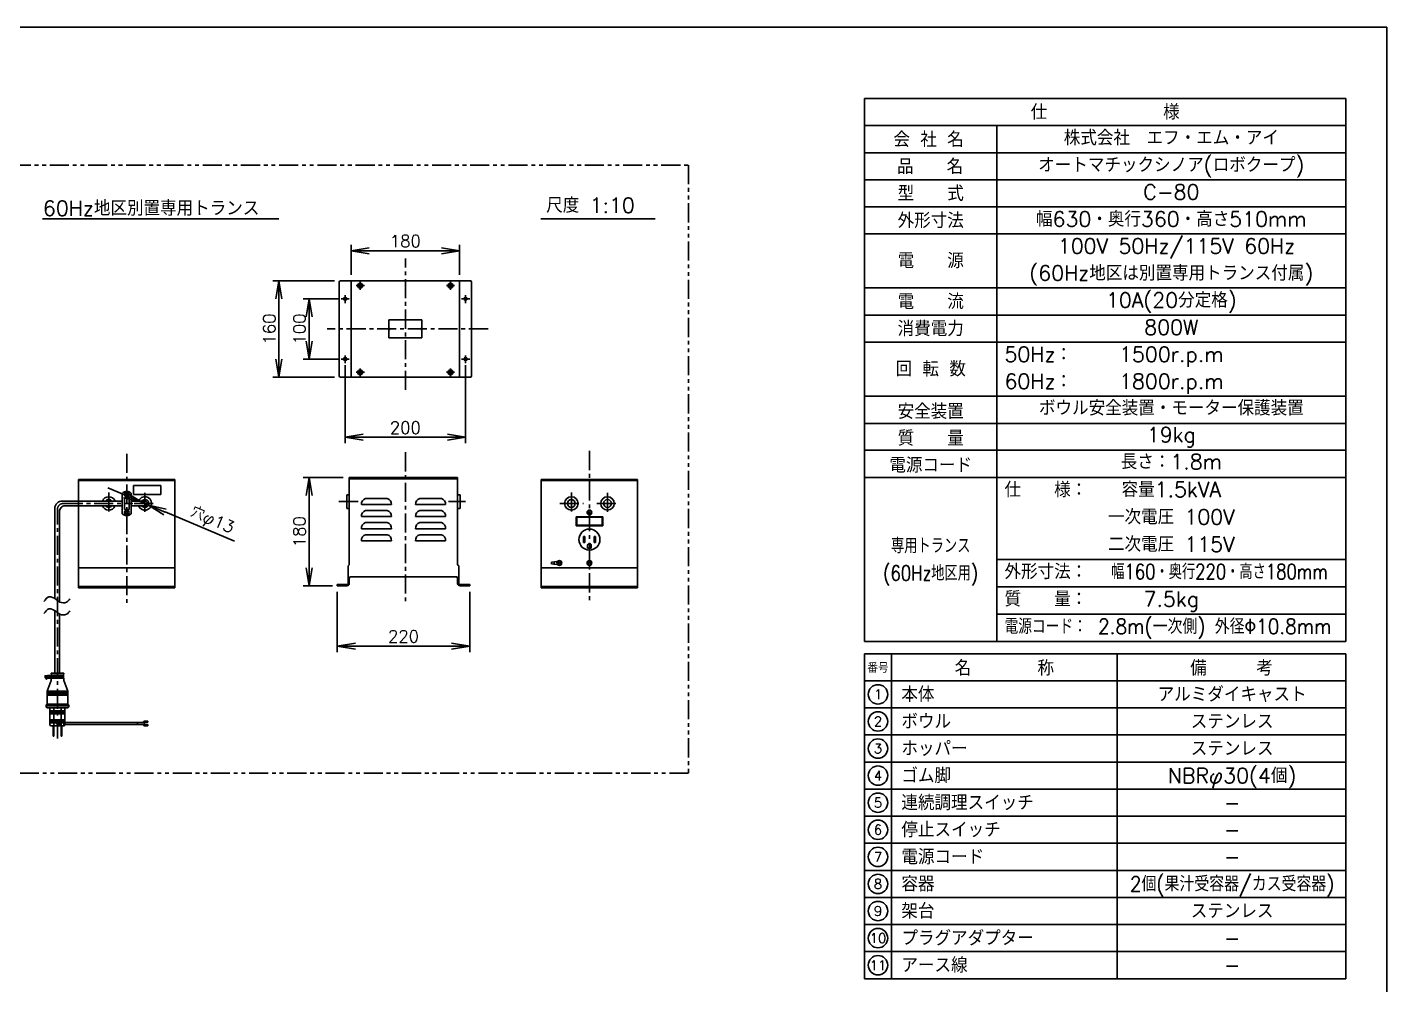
# Model space of a CAD drawing. Extents: x 230 to 4050, y 0 to 2754.
# Drawn here: x 1791 to 4050, y 1162 to 2754 of the extents above; entities that cross this region are included whole.
import ezdxf
from ezdxf.enums import TextEntityAlignment as Align

# ---------------------------------------------------------------- set-up
doc = ezdxf.new("R2010")
doc.units = 0
doc.header["$PDMODE"] = 3
for name, pattern in [('CENTER', [50.8, 31.75, -6.35, 6.35, -6.35]), ('HIDDEN', [9.525, 6.35, -3.175]), ('PHANTOM', [63.5, 31.75, -6.35, 6.35, -6.35, 6.35, -6.35])]:
    doc.linetypes.add(name, pattern=pattern)
doc.layers.get('0').update_dxf_attribs({"linetype": 'CONTINUOUS'})
doc.layers.get('DEFPOINTS').update_dxf_attribs({"linetype": 'CONTINUOUS'})
for name, color, linetype in [('DANMEN', 7, 'CONTINUOUS'), ('SIYOU', 7, 'CONTINUOUS'), ('SUNPOU', 7, 'CONTINUOUS'), ('WAKU', 7, 'CONTINUOUS')]:
    doc.layers.add(name, color=color, linetype=linetype)
doc.styles.get("Standard").update_dxf_attribs({"font": 'ROMANS', "bigfont": 'EXTFONT.shx'})
doc.dimstyles.get("Standard").update_dxf_attribs({"dimscale": 10, "dimtxt": 2, "dimasz": 3, "dimexe": 1, "dimexo": 1, "dimgap": 0.6, "dimtad": 3, "dimdec": 0, "dimzin": 0, "dimdsep": 46, "dimtxsty": 'STANDARD', "dimblk1": 'OPEN', "dimblk2": 'OPEN', "dimsah": 1, "dimcen": 1.5, "dimadec": 0, "dimazin": 0, "dimtfac": 1, "dimtdec": 0, "dimtmove": 0, "dimatfit": 0, "dimldrblk": 'DOTSMALL', "dimfxl": 1, "dimtvp": 1, "dimtolj": 1, "dimtzin": 0, "dimarcsym": 0})

# ---------------------------------------------------------------- blocks, each defined once
blk = doc.blocks.new('_OPEN')
at = {"color": 0, "linetype": 'ByBlock'}
for p, q in [((-1, 0.167), (0, 0)), ((0, 0), (-1, -0.167)), ((0, 0), (-1, 0))]:
    blk.add_line(p, q, dxfattribs=at)
blk = doc.blocks.new('*D8')
at = {"layer": 'DEFPOINTS', "color": 0}
for p in [(2306, 1825.3), (2526, 1825.3), (2526, 1725.3)]:
    blk.add_point(p, dxfattribs=at)
at = {"layer": 'SUNPOU', "color": 0, "lineweight": -2}
for p, q in [((2306, 1815.3), (2306, 1715.3)), ((2526, 1815.3), (2526, 1715.3)), ((2336, 1725.3), (2496, 1725.3))]:
    blk.add_line(p, q, dxfattribs=at)
at = {"layer": 'SUNPOU', "color": 0, "lineweight": -2, "xscale": 30, "yscale": 30, "zscale": 30, "rotation": 180}
blk.add_blockref('_OPEN', (2306, 1725.3), dxfattribs=at)
at = {"layer": 'SUNPOU', "color": 0, "lineweight": -2, "xscale": 30, "yscale": 30, "zscale": 30}
blk.add_blockref('_OPEN', (2526, 1725.3), dxfattribs=at)
at = {"layer": 'SUNPOU', "color": 0, "insert": (2416, 1741.3), "char_height": 20, "attachment_point": 5}
blk.add_mtext('\\A1;220', dxfattribs=at)
blk = doc.blocks.new('_DotSmall')
at = {"color": 0, "linetype": 'ByBlock', "const_width": 0.5}
blk.add_lwpolyline([(-0.0625, 0, 1), (0.0625, 0, 1)], format="xyb", close=True, dxfattribs=at)
blk = doc.blocks.new('*D2')
at = {"layer": 'DEFPOINTS', "color": 0}
for p in [(2509.1, 2382.1), (2329.1, 2332.1), (2509.1, 2332.1)]:
    blk.add_point(p, dxfattribs=at)
at = {"layer": 'SUNPOU', "color": 0, "lineweight": -2}
for p, q in [((2329.1, 2342.1), (2329.1, 2392.1)), ((2359.1, 2382.1), (2479.1, 2382.1)), ((2509.1, 2342.1), (2509.1, 2392.1))]:
    blk.add_line(p, q, dxfattribs=at)
at = {"layer": 'SUNPOU', "color": 0, "lineweight": -2, "xscale": 30, "yscale": 30, "zscale": 30, "rotation": 180}
blk.add_blockref('_OPEN', (2329.1, 2382.1), dxfattribs=at)
at = {"layer": 'SUNPOU', "color": 0, "lineweight": -2, "xscale": 30, "yscale": 30, "zscale": 30}
blk.add_blockref('_OPEN', (2509.1, 2382.1), dxfattribs=at)
at = {"layer": 'SUNPOU', "color": 0, "insert": (2419.1, 2398.1), "char_height": 20, "attachment_point": 5}
blk.add_mtext('\\A1;180', dxfattribs=at)
blk = doc.blocks.new('*D3')
at = {"layer": 'DEFPOINTS', "color": 0}
for p in [(2319.1, 2202.1), (2519.1, 2202.1), (2519.1, 2072.1)]:
    blk.add_point(p, dxfattribs=at)
at = {"layer": 'SUNPOU', "color": 0, "lineweight": -2}
for p, q in [((2319.1, 2192.1), (2319.1, 2062.1)), ((2519.1, 2192.1), (2519.1, 2062.1)), ((2349.1, 2072.1), (2489.1, 2072.1))]:
    blk.add_line(p, q, dxfattribs=at)
at = {"layer": 'SUNPOU', "color": 0, "lineweight": -2, "xscale": 30, "yscale": 30, "zscale": 30, "rotation": 180}
blk.add_blockref('_OPEN', (2319.1, 2072.1), dxfattribs=at)
at = {"layer": 'SUNPOU', "color": 0, "lineweight": -2, "xscale": 30, "yscale": 30, "zscale": 30}
blk.add_blockref('_OPEN', (2519.1, 2072.1), dxfattribs=at)
at = {"layer": 'SUNPOU', "color": 0, "insert": (2419.1, 2088.1), "char_height": 20, "attachment_point": 5}
blk.add_mtext('\\A1;200', dxfattribs=at)
blk = doc.blocks.new('*D4')
at = {"layer": 'DEFPOINTS', "color": 0}
for p in [(2319.1, 2302.1), (2259.1, 2202.1), (2319.1, 2202.1)]:
    blk.add_point(p, dxfattribs=at)
at = {"layer": 'SUNPOU', "color": 0, "lineweight": -2}
for p, q in [((2309.1, 2302.1), (2249.1, 2302.1)), ((2259.1, 2272.1), (2259.1, 2232.1)), ((2309.1, 2202.1), (2249.1, 2202.1))]:
    blk.add_line(p, q, dxfattribs=at)
at = {"layer": 'SUNPOU', "color": 0, "lineweight": -2, "xscale": 30, "yscale": 30, "zscale": 30}
for p, rotation in [((2259.1, 2302.1), 90), ((2259.1, 2202.1), 270)]:
    blk.add_blockref('_OPEN', p, dxfattribs=dict(at, rotation=rotation))
at = {"layer": 'SUNPOU', "color": 0, "insert": (2243.1, 2252.1), "char_height": 20, "attachment_point": 5, "rotation": 90}
blk.add_mtext('\\A1;100', dxfattribs=at)
blk = doc.blocks.new('*D5')
at = {"layer": 'DEFPOINTS', "color": 0}
for p in [(2311.1, 2332.1), (2209.1, 2172.1), (2311.1, 2172.1)]:
    blk.add_point(p, dxfattribs=at)
at = {"layer": 'SUNPOU', "color": 0, "lineweight": -2}
for p, q in [((2301.1, 2332.1), (2199.1, 2332.1)), ((2209.1, 2302.1), (2209.1, 2202.1)), ((2301.1, 2172.1), (2199.1, 2172.1))]:
    blk.add_line(p, q, dxfattribs=at)
at = {"layer": 'SUNPOU', "color": 0, "lineweight": -2, "xscale": 30, "yscale": 30, "zscale": 30}
for p, rotation in [((2209.1, 2332.1), 90), ((2209.1, 2172.1), 270)]:
    blk.add_blockref('_OPEN', p, dxfattribs=dict(at, rotation=rotation))
at = {"layer": 'SUNPOU', "color": 0, "insert": (2193.1, 2252.1), "char_height": 20, "attachment_point": 5, "rotation": 90}
blk.add_mtext('\\A1;160', dxfattribs=at)
blk = doc.blocks.new('*D6')
at = {"layer": 'DEFPOINTS', "color": 0}
for p in [(2326, 2005.3), (2259.1, 1825.3), (2308, 1825.3)]:
    blk.add_point(p, dxfattribs=at)
at = {"layer": 'SUNPOU', "color": 0, "lineweight": -2}
for p, q in [((2316, 2005.3), (2249.1, 2005.3)), ((2259.1, 1975.3), (2259.1, 1855.3)), ((2298, 1825.3), (2249.1, 1825.3))]:
    blk.add_line(p, q, dxfattribs=at)
at = {"layer": 'SUNPOU', "color": 0, "lineweight": -2, "xscale": 30, "yscale": 30, "zscale": 30}
for p, rotation in [((2259.1, 2005.3), 90), ((2259.1, 1825.3), 270)]:
    blk.add_blockref('_OPEN', p, dxfattribs=dict(at, rotation=rotation))
at = {"layer": 'SUNPOU', "color": 0, "insert": (2243.1, 1915.3), "char_height": 20, "attachment_point": 5, "rotation": 90}
blk.add_mtext('\\A1;180', dxfattribs=at)
blk = doc.blocks.new('*D9')
at = {"layer": 'DEFPOINTS', "color": 0}
for p in [(1980.2, 1964.7), (1992.2, 1959.6), (1992.2, 1959.6)]:
    blk.add_point(p, dxfattribs=at)
at = {"layer": 'SUNPOU', "color": 0, "lineweight": -2}
for p, q in [((1952.6, 1976.3), (1924.9, 1987.9)), ((1980.2, 1964.7), (1992.2, 1959.6)), ((2019.9, 1948), (2135.3, 1899.5))]:
    blk.add_line(p, q, dxfattribs=at)
at = {"layer": 'SUNPOU', "color": 0, "lineweight": -2, "xscale": 30, "yscale": 30, "zscale": 30}
for p, rotation in [((1980.2, 1964.7), 337.2183974964843), ((1992.2, 1959.6), 157.2183974964843)]:
    blk.add_blockref('_OPEN', p, dxfattribs=dict(at, rotation=rotation))
at = {"layer": 'SUNPOU', "color": 0, "insert": (2097.6, 1932.7), "char_height": 20, "attachment_point": 5, "rotation": 337.2184}
blk.add_mtext('\\A1;穴φ13', dxfattribs=at)

msp = doc.modelspace()

# ---------------------------------------------------------------- linework, layer by layer
at = {"layer": 'DANMEN', "color": 2, "linetype": 'CENTER'}
for p, q in [((2419.1, 2150.9), (2419.1, 2369.3)), ((2344.1, 2317.2), (2344.1, 2330.2)), ((2494.1, 2317.2), (2494.1, 2330.2)), ((2319.1, 2295.2), (2319.1, 2308.2)), ((2351, 2324.1), (2337.4, 2324.1)), ((2501, 2324.1), (2487.4, 2324.1)), ((2519.1, 2295.2), (2519.1, 2308.2)), ((2326, 2302.1), (2312.4, 2302.1)), ((2526, 2302.1), (2512.4, 2302.1)), ((2556.5, 2252.1), (2289.3, 2252.1)), ((2326, 2202.1), (2312.4, 2202.1)), ((2319.1, 2195.2), (2319.1, 2208.2)), ((2526, 2202.1), (2512.4, 2202.1)), ((2519.1, 2195.2), (2519.1, 2208.2)), ((2351, 2180.1), (2337.4, 2180.1)), ((2344.1, 2173.2), (2344.1, 2186.2)), ((2501, 2180.1), (2487.4, 2180.1)), ((2494.1, 2173.2), (2494.1, 2186.2)), ((1956.2, 2044.7), (1956.2, 1796.8)), ((2419.1, 2047.3), (2419.1, 1800)), ((2725, 2049.4), (2725, 1798.7)), ((1926.2, 1980.5), (1926.2, 1944.5)), ((1986.2, 1980.1), (1986.2, 1944.9)), ((1986.2, 1980.1), (1986.2, 1945.3)), ((2695, 1980.5), (2695, 1944.5)), ((2755, 1980.1), (2755, 1944.9)), ((1841, 1571.9), (1841, 1951.8)), ((1851.2, 1962.2), (1966.5, 1962.2)), ((1968.3, 1962.2), (2003.5, 1962.2)), ((2308.7, 1965.3), (2340.8, 1965.3)), ((2490.7, 1965.3), (2519.3, 1965.3)), ((2675.9, 1962.2), (2715.1, 1962.2)), ((2737.2, 1962.2), (2772.3, 1962.2)), ((1841, 1620.7), (1841, 1631.1))]:
    msp.add_line(p, q, dxfattribs=at)
at = {"layer": 'DANMEN', "color": 2}
for p, q in [((2309.1, 2174.1), (2309.1, 2330.1)), ((2329.1, 2332.1), (2311.1, 2332.1)), ((2509.1, 2332.1), (2527.1, 2332.1)), ((2529.1, 2174.1), (2529.1, 2330.1)), ((2446.6, 2267.1), (2391.6, 2267.1)), ((2391.6, 2237.1), (2391.6, 2267.1)), ((2446.6, 2237.1), (2446.6, 2267.1)), ((2446.6, 2237.1), (2391.6, 2237.1)), ((2329.1, 2172.1), (2311.1, 2172.1)), ((2509.1, 2172.1), (2527.1, 2172.1)), ((1876.2, 2002.2), (1876.2, 1822.2)), ((1876.2, 2002.2), (2036.2, 2002.2)), ((1876.2, 2000.2), (2036.2, 2000.2)), ((1967.6, 1992.2), (2012.6, 1992.2)), ((1967.6, 1992.2), (1967.6, 1977.2)), ((2012.6, 1992.2), (2012.6, 1977.2)), ((2036.2, 2002.2), (2036.2, 1822.2)), ((2506, 2005.3), (2326, 2005.3)), ((2326, 1860.3), (2326, 2005.3)), ((2506, 2003.3), (2326, 2003.3)), ((2506, 1860.3), (2506, 2005.3)), ((2645, 2002.2), (2805, 2002.2)), ((2645, 2002.2), (2645, 1822.2)), ((2645, 2000.2), (2805, 2000.2)), ((2805, 2002.2), (2805, 1822.2)), ((1849.1, 1966.1), (1948.7, 1966.1)), ((1963.7, 1966.2), (1975.7, 1966.2)), ((1967.6, 1977.2), (2012.6, 1977.2)), ((1975.7, 1966.2), (1986.2, 1966.2)), ((2322, 1976.5), (2322, 1954)), ((2322, 1976.5), (2326, 1976.5)), ((2353, 1970.3), (2371, 1970.3)), ((2371, 1970.3), (2389, 1970.3)), ((2443, 1970.3), (2461, 1970.3)), ((2461, 1970.3), (2479, 1970.3)), ((2510, 1976.5), (2506, 1976.5)), ((2510, 1976.5), (2510, 1954)), ((1836.5, 1954.3), (1836.5, 1804.4)), ((1844.5, 1948.7), (1844.5, 1798.7)), ((1948.7, 1958.2), (1853.7, 1958.2)), ((1975.7, 1958.2), (1963.7, 1958.2)), ((1986.2, 1958.2), (1975.7, 1958.2)), ((2322, 1954), (2326, 1954)), ((2353, 1950.3), (2371, 1950.3)), ((2371, 1950.3), (2389, 1950.3)), ((2443, 1950.3), (2461, 1950.3)), ((2461, 1950.3), (2479, 1950.3)), ((2510, 1954), (2506, 1954)), ((2353, 1930.3), (2371, 1930.3)), ((2371, 1930.3), (2389, 1930.3)), ((2443, 1930.3), (2461, 1930.3)), ((2461, 1930.3), (2479, 1930.3)), ((2353, 1910.3), (2389, 1910.3)), ((2353, 1910.3), (2371, 1910.3)), ((2354.1, 1910.3), (2371, 1910.3)), ((2371, 1910.3), (2387.9, 1910.3)), ((2436, 1900.3), (2486, 1900.3)), ((2443, 1910.3), (2461, 1910.3)), ((2461, 1910.3), (2479, 1910.3)), ((1876.2, 1855.2), (2036.2, 1855.2)), ((2326, 1860.3), (2324, 1858.3)), ((2324, 1858.3), (2324, 1829.3)), ((2506, 1860.3), (2508, 1858.3)), ((2508, 1858.3), (2508, 1829.3)), ((2645, 1855.2), (2805, 1855.2)), ((2326, 1829.3), (2326, 1838.3)), ((2328, 1840.3), (2331, 1840.3)), ((2331, 1840.3), (2502, 1840.3)), ((2502, 1840.3), (2504, 1840.3)), ((2506, 1838.3), (2506, 1829.3)), ((1876.2, 1824.2), (2036.2, 1824.2)), ((1876.2, 1822.2), (2036.2, 1822.2)), ((2322, 1827.3), (2306, 1827.3)), ((2306, 1827.3), (2306, 1825.3)), ((2322, 1825.3), (2306, 1825.3)), ((2510, 1827.3), (2526, 1827.3)), ((2510, 1825.3), (2524, 1825.3)), ((2524, 1825.3), (2526, 1825.3)), ((2526, 1827.3), (2526, 1825.3)), ((2645, 1824.2), (2805, 1824.2)), ((2645, 1822.2), (2805, 1822.2)), ((1836.5, 1680.2), (1836.5, 1784.3)), ((1844.5, 1778.7), (1844.5, 1680.2)), ((1853.5, 1598.2), (1983.3, 1598.2)), ((1853.5, 1595.2), (1983.3, 1595.2)), ((1974, 1598.2), (1974, 1595.2)), ((1987, 1600.7), (1991, 1600.7)), ((1987, 1598.7), (1991, 1598.7)), ((1987, 1594.7), (1991, 1594.7)), ((1987, 1592.7), (1991, 1592.7)), ((1991, 1600.7), (1991, 1598.7)), ((1991, 1594.7), (1991, 1592.7))]:
    msp.add_line(p, q, dxfattribs=at)
at = {"layer": 'DANMEN', "color": 4}
for p, q in [((2342.2, 2325.3), (2342.9, 2326)), ((2342.2, 2325.3), (2343.4, 2324.1)), ((2343.4, 2324.1), (2342.2, 2322.9)), ((2342.2, 2322.9), (2342.9, 2322.2)), ((2342.9, 2326), (2344.1, 2324.8)), ((2344.1, 2323.4), (2342.9, 2322.2)), ((2345.4, 2326), (2344.1, 2324.8)), ((2344.1, 2323.4), (2345.4, 2322.2)), ((2346.1, 2325.3), (2344.9, 2324.1)), ((2344.9, 2324.1), (2346.1, 2322.9)), ((2345.4, 2326), (2346.1, 2325.3)), ((2345.4, 2322.2), (2346.1, 2322.9)), ((2492.2, 2325.3), (2492.9, 2326)), ((2492.2, 2325.3), (2493.4, 2324.1)), ((2493.4, 2324.1), (2492.2, 2322.9)), ((2492.2, 2322.9), (2492.9, 2322.2)), ((2492.9, 2326), (2494.1, 2324.8)), ((2494.1, 2323.4), (2492.9, 2322.2)), ((2495.4, 2326), (2494.1, 2324.8)), ((2494.1, 2323.4), (2495.4, 2322.2)), ((2496.1, 2325.3), (2494.9, 2324.1)), ((2494.9, 2324.1), (2496.1, 2322.9)), ((2495.4, 2326), (2496.1, 2325.3)), ((2495.4, 2322.2), (2496.1, 2322.9)), ((2342.2, 2181.3), (2342.9, 2182)), ((2342.2, 2181.3), (2343.4, 2180.1)), ((2343.4, 2180.1), (2342.2, 2178.9)), ((2342.2, 2178.9), (2342.9, 2178.2)), ((2342.9, 2182), (2344.1, 2180.8)), ((2344.1, 2179.4), (2342.9, 2178.2)), ((2345.4, 2182), (2344.1, 2180.8)), ((2344.1, 2179.4), (2345.4, 2178.2)), ((2346.1, 2181.3), (2344.9, 2180.1)), ((2344.9, 2180.1), (2346.1, 2178.9)), ((2345.4, 2182), (2346.1, 2181.3)), ((2345.4, 2178.2), (2346.1, 2178.9)), ((2492.2, 2181.3), (2492.9, 2182)), ((2492.2, 2181.3), (2493.4, 2180.1)), ((2493.4, 2180.1), (2492.2, 2178.9)), ((2492.2, 2178.9), (2492.9, 2178.2)), ((2492.9, 2182), (2494.1, 2180.8)), ((2494.1, 2179.4), (2492.9, 2178.2)), ((2495.4, 2182), (2494.1, 2180.8)), ((2494.1, 2179.4), (2495.4, 2178.2)), ((2496.1, 2181.3), (2494.9, 2180.1)), ((2494.9, 2180.1), (2496.1, 2178.9)), ((2495.4, 2182), (2496.1, 2181.3)), ((2495.4, 2178.2), (2496.1, 2178.9)), ((1952.2, 1972.2), (1960.2, 1972.2)), ((1952.2, 1972.1), (1952.2, 1952.2)), ((1954.2, 1978.4), (1954.9, 1979.1)), ((1954.2, 1978.4), (1955.5, 1977.2)), ((1955.5, 1977.2), (1954.2, 1976)), ((1954.2, 1976), (1954.9, 1975.2)), ((1954.9, 1979.1), (1956.2, 1977.9)), ((1956.2, 1976.5), (1954.9, 1975.2)), ((1957.5, 1979.1), (1956.2, 1977.9)), ((1956.2, 1976.5), (1957.5, 1975.2)), ((1958.2, 1978.4), (1956.9, 1977.2)), ((1956.9, 1977.2), (1958.2, 1976)), ((1957.5, 1979.1), (1958.2, 1978.4)), ((1957.5, 1975.2), (1958.2, 1976)), ((1960.2, 1972.2), (1960.2, 1952.2)), ((1963.7, 1978.2), (1963.7, 1945.2)), ((1952.2, 1952.2), (1960.2, 1952.2)), ((1954.2, 1948.4), (1954.9, 1949.1)), ((1954.2, 1948.4), (1955.5, 1947.2)), ((1955.5, 1947.2), (1954.2, 1946)), ((1954.2, 1946), (1954.9, 1945.2)), ((1954.9, 1949.1), (1956.2, 1947.9)), ((1956.2, 1946.5), (1954.9, 1945.2)), ((1957.5, 1949.1), (1956.2, 1947.9)), ((1956.2, 1946.5), (1957.5, 1945.2)), ((1958.2, 1948.4), (1956.9, 1947.2)), ((1956.9, 1947.2), (1958.2, 1946)), ((1957.5, 1949.1), (1958.2, 1948.4)), ((1957.5, 1945.2), (1958.2, 1946)), ((2723.1, 1948.4), (2723.8, 1949.1)), ((2723.1, 1948.4), (2724.3, 1947.2)), ((2724.3, 1947.2), (2723.1, 1946)), ((2723.1, 1946), (2723.8, 1945.2)), ((2723.8, 1949.1), (2725, 1947.9)), ((2725, 1946.5), (2723.8, 1945.2)), ((2726.3, 1949.1), (2725, 1947.9)), ((2725, 1946.5), (2726.3, 1945.2)), ((2727, 1948.4), (2725.7, 1947.2)), ((2725.7, 1947.2), (2727, 1946)), ((2726.3, 1949.1), (2727, 1948.4)), ((2726.3, 1945.2), (2727, 1946)), ((2703, 1940.2), (2747, 1940.2)), ((2703, 1940.2), (2703, 1925.2)), ((2703, 1925.2), (2747, 1925.2)), ((2704, 1939.2), (2746, 1939.2)), ((2704, 1939.2), (2704, 1926.2)), ((2704, 1926.2), (2746, 1926.2)), ((2746, 1939.2), (2746, 1926.2)), ((2747, 1940.2), (2747, 1925.2)), ((2715.3, 1907.2), (2717.3, 1907.2)), ((2715.3, 1907.2), (2715.3, 1897.2)), ((2717.3, 1907.2), (2717.3, 1897.2)), ((2717.3, 1907.2), (2717.3, 1897.2)), ((2732.8, 1907.2), (2732.8, 1897.2)), ((2732.8, 1907.2), (2734.8, 1907.2)), ((2734.8, 1907.2), (2734.8, 1897.2)), ((2715.3, 1897.2), (2717.3, 1897.2)), ((2722, 1887.7), (2722, 1892.7)), ((2728, 1887.7), (2722, 1887.7)), ((2728, 1887.7), (2728, 1892.7)), ((2732.8, 1897.2), (2734.8, 1897.2)), ((2671.9, 1865.7), (2662, 1864.7)), ((2671.9, 1860.7), (2662, 1861.7)), ((2673.1, 1864.4), (2673.8, 1865.1)), ((2673.1, 1864.4), (2674.3, 1863.2)), ((2674.3, 1863.2), (2673.1, 1862)), ((2673.1, 1862), (2673.8, 1861.2)), ((2673.8, 1865.1), (2675, 1863.9)), ((2675, 1862.5), (2673.8, 1861.2)), ((2676.3, 1865.1), (2675, 1863.9)), ((2675, 1862.5), (2676.3, 1861.2)), ((2677, 1864.4), (2675.7, 1863.2)), ((2675.7, 1863.2), (2677, 1862)), ((2676.3, 1865.1), (2677, 1864.4)), ((2676.3, 1861.2), (2677, 1862)), ((2723.1, 1864.4), (2723.8, 1865.1)), ((2723.1, 1864.4), (2724.3, 1863.2)), ((2724.3, 1863.2), (2723.1, 1862)), ((2723.1, 1862), (2723.8, 1861.2)), ((2723.8, 1865.1), (2725, 1863.9)), ((2725, 1862.5), (2723.8, 1861.2)), ((2726.3, 1865.1), (2725, 1863.9)), ((2725, 1862.5), (2726.3, 1861.2)), ((2727, 1864.4), (2725.7, 1863.2)), ((2725.7, 1863.2), (2727, 1862)), ((2726.3, 1865.1), (2727, 1864.4)), ((2726.3, 1861.2), (2727, 1862)), ((1820.5, 1672.6), (1820.5, 1675.7)), ((1834, 1676.1), (1824.5, 1676.1)), ((1824.5, 1676.1), (1824.7, 1675.7)), ((1824.7, 1672.5), (1824.5, 1672.1)), ((1834, 1672.1), (1824.5, 1672.1)), ((1824.7, 1675.7), (1824.7, 1672.5)), ((1827.2, 1674.6), (1827.4, 1674.9)), ((1827.2, 1674.6), (1827.6, 1674.2)), ((1827.6, 1674.2), (1827.2, 1673.9)), ((1827.2, 1673.9), (1827.4, 1673.6)), ((1827.4, 1674.9), (1827.8, 1674.5)), ((1827.8, 1674), (1827.4, 1673.6)), ((1828.2, 1674.9), (1827.8, 1674.5)), ((1827.8, 1674), (1828.2, 1673.6)), ((1828.5, 1674.6), (1828.1, 1674.2)), ((1828.1, 1674.2), (1828.5, 1673.9)), ((1828.2, 1674.9), (1828.5, 1674.6)), ((1828.2, 1673.6), (1828.5, 1673.9)), ((1830.5, 1680.1), (1851.5, 1680.1)), ((1830.5, 1680.1), (1831, 1677.1)), ((1830.5, 1675.1), (1830.5, 1673.1)), ((1830.5, 1675.1), (1851.1, 1675.1)), ((1830.5, 1673.1), (1851.2, 1673.1)), ((1830.7, 1672.1), (1830.5, 1668.2)), ((1830.9, 1675.1), (1830.8, 1673.1)), ((1831, 1677.1), (1830.9, 1676.1)), ((1831, 1677.1), (1851, 1677.1)), ((1836.5, 1680.1), (1833, 1680.1)), ((1834, 1676.1), (1851, 1676.1)), ((1834, 1672.1), (1851.3, 1672.1)), ((1851.5, 1680.1), (1851, 1677.1)), ((1851, 1677.1), (1851.5, 1668.2)), ((1830.5, 1668.2), (1824, 1650.1)), ((1824, 1650.1), (1858, 1650.1)), ((1824, 1649.1), (1824, 1650.1)), ((1851.5, 1668.2), (1858, 1650.1)), ((1858, 1649.1), (1858, 1650.1)), ((1823.8, 1649.1), (1825, 1649.1)), ((1823.8, 1649.1), (1823.8, 1644.6)), ((1823.8, 1644.6), (1825, 1644.6)), ((1824, 1628.7), (1824, 1644.6)), ((1824, 1643.6), (1858, 1643.6)), ((1824, 1628.7), (1858, 1628.7)), ((1825, 1644.6), (1825, 1649.1)), ((1827, 1644.6), (1827, 1649.1)), ((1827, 1649.1), (1829, 1649.1)), ((1827, 1644.6), (1829, 1644.6)), ((1829, 1644.6), (1829, 1649.1)), ((1831, 1644.6), (1831, 1649.1)), ((1831, 1649.1), (1833, 1649.1)), ((1831, 1644.6), (1833, 1644.6)), ((1833, 1644.6), (1833, 1649.1)), ((1835, 1644.6), (1835, 1649.1)), ((1835, 1649.1), (1837, 1649.1)), ((1835, 1644.6), (1837, 1644.6)), ((1837, 1644.6), (1837, 1649.1)), ((1839, 1644.6), (1839, 1649.1)), ((1839, 1649.1), (1841, 1649.1)), ((1839, 1644.6), (1841, 1644.6)), ((1841, 1649.1), (1841, 1644.6)), ((1841, 1649.1), (1841, 1644.6)), ((1842.9, 1644.6), (1842.9, 1649.1)), ((1842.9, 1649.1), (1844.8, 1649.1)), ((1842.9, 1644.6), (1844.8, 1644.6)), ((1844.8, 1644.6), (1844.8, 1649.1)), ((1846.8, 1644.6), (1846.8, 1649.1)), ((1846.8, 1649.1), (1848.8, 1649.1)), ((1846.8, 1644.6), (1848.8, 1644.6)), ((1848.8, 1644.6), (1848.8, 1649.1)), ((1850.8, 1644.6), (1850.8, 1649.1)), ((1850.8, 1649.1), (1852.8, 1649.1)), ((1850.8, 1644.6), (1852.8, 1644.6)), ((1852.8, 1644.6), (1852.8, 1649.1)), ((1854.8, 1644.6), (1854.8, 1649.1)), ((1854.8, 1649.1), (1856.8, 1649.1)), ((1854.8, 1644.6), (1856.8, 1644.6)), ((1856.8, 1644.6), (1856.8, 1649.1)), ((1857.8, 1649.1), (1858.2, 1649.1)), ((1857.8, 1644.6), (1857.8, 1649.1)), ((1857.8, 1644.6), (1858.2, 1644.6)), ((1858, 1628.7), (1858, 1644.6)), ((1858.2, 1644.6), (1858.2, 1649.1)), ((1822, 1625.7), (1860, 1625.7)), ((1824, 1622.7), (1858, 1622.7)), ((1828.5, 1620.7), (1828.5, 1594.7)), ((1853.5, 1617.7), (1828.5, 1617.7)), ((1853.5, 1616.7), (1828.5, 1616.7)), ((1853.5, 1615.7), (1828.5, 1615.7)), ((1853.5, 1614.7), (1828.5, 1614.7)), ((1853.5, 1613.7), (1828.5, 1613.7)), ((1853.5, 1612.7), (1828.5, 1612.7)), ((1851.5, 1622.7), (1830.5, 1622.7)), ((1835, 1622.7), (1835, 1592.7)), ((1847, 1622.7), (1847, 1592.7)), ((1853.5, 1620.7), (1853.5, 1594.7)), ((1853.5, 1602.7), (1828.5, 1602.7)), ((1853.5, 1601.7), (1828.5, 1601.7)), ((1853.5, 1600.7), (1828.5, 1600.7)), ((1853.5, 1599.7), (1828.5, 1599.7)), ((1853.5, 1598.7), (1828.5, 1598.7)), ((1853.5, 1597.7), (1828.5, 1597.7)), ((1851.5, 1592.7), (1830.5, 1592.7)), ((1834, 1592.7), (1834, 1575.7)), ((1835, 1592.7), (1835, 1575.7)), ((1847, 1592.7), (1847, 1575.7)), ((1848, 1592.7), (1848, 1575.7)), ((1835, 1575.7), (1834, 1575.7)), ((1848, 1575.7), (1847, 1575.7))]:
    msp.add_line(p, q, dxfattribs=at)
at = {"layer": 'DANMEN', "color": 2, "linetype": 'HIDDEN'}
for p, q in [((1841, 1598.2), (1853.5, 1598.2)), ((1841, 1595.2), (1853.5, 1595.2))]:
    msp.add_line(p, q, dxfattribs=at)
at = {"layer": 'DANMEN', "color": 2, "linetype": 'PHANTOM'}
msp.add_lwpolyline([(1701.4, 2524.5), (2889.7, 2524.5), (2889.7, 1513.8), (1701.4, 1513.8)], close=True, dxfattribs=at)
at = {"layer": 'DANMEN', "color": 2}
msp.add_lwpolyline([(2329.1, 2172.1), (2509.1, 2172.1), (2509.1, 2332.1), (2329.1, 2332.1)], close=True, dxfattribs=at)
at = {"layer": 'DANMEN', "color": 4}
for points in [[(1948.7, 1978.2, -0.242226), (1952.2, 1981.4, -0.095415), (1956.2, 1982.2, -0.095415), (1960.2, 1981.4, -0.095415), (1963.7, 1978.2)], [(1948.7, 1945.2, 0.095415), (1952.2, 1942.9, 0.095415), (1956.2, 1942.2, 0.095415), (1960.2, 1942.9, 0.095415), (1963.7, 1945.2)], [(2722, 1892.7, -0.198912), (2722.9, 1894.8, -0.198912), (2725, 1895.7, -0.198912), (2727.1, 1894.8, -0.198912), (2728, 1892.7)], [(1820.7, 1672.4, -0.029034), (1821.4, 1672.5, -0.038469), (1822.3, 1672.6, -0.046212), (1823.4, 1672.5, -0.046212), (1824.5, 1672.1)], [(1820.8, 1675.9, 0.050221), (1821.4, 1675.8, 0.037937), (1822.3, 1675.7, 0.045373), (1823.4, 1675.8, 0.045373), (1824.5, 1676.1)], [(1824, 1628.7, 0.148069), (1822.5, 1627.5, 0.148069), (1822, 1625.7, 0.148069), (1822.5, 1623.9, 0.148069), (1824, 1622.7)], [(1858, 1628.7, -0.148069), (1859.4, 1627.5, -0.148069), (1860, 1625.7, -0.148069), (1859.4, 1623.9, -0.148069), (1858, 1622.7)]]:
    msp.add_lwpolyline(points, format="xyb", dxfattribs=at)
msp.add_lwpolyline([(1948.7, 1978.2), (1948.7, 1945.2)], dxfattribs=at)
at = {"layer": 'DANMEN', "color": 2}
for points in [[(2346, 1960.3), (2396, 1960.3)], [(2436, 1960.3), (2486, 1960.3)], [(2346, 1940.3), (2396, 1940.3)], [(2436, 1940.3), (2486, 1940.3)], [(2346, 1920.3), (2396, 1920.3)], [(2346, 1900.3), (2396, 1900.3)], [(2436, 1920.3), (2486, 1920.3)], [(2436, 1900.3), (2486, 1900.3)]]:
    msp.add_lwpolyline(points, dxfattribs=at)
at = {"layer": 'DANMEN', "color": 4}
for centre, radius in [((2344.1, 2324.1), 4), ((2494.1, 2324.1), 4), ((2344.1, 2180.1), 4), ((2494.1, 2180.1), 4), ((1956.2, 1977.2), 4), ((1956.2, 1947.2), 4), ((2725, 1947.2), 4), ((2725, 1902.2), 17.5), ((2675, 1863.2), 4), ((2725, 1863.2), 4), ((1822.4, 1674.1), 0.5), ((1827.8, 1674.2), 1.26)]:
    msp.add_circle(centre, radius, dxfattribs=at)
at = {"layer": 'DANMEN', "color": 2}
for centre, radius in [((2319.1, 2302.1), 2.5), ((2519.1, 2302.1), 2.5), ((2392.6, 2252.1), 1), ((2445.6, 2252.1), 1), ((2319.1, 2202.1), 2.5), ((2519.1, 2202.1), 2.5), ((2695, 1962.2), 11.2), ((2695, 1962.2), 6.5), ((2755, 1962.2), 11.2), ((2755, 1962.2), 6.5)]:
    msp.add_circle(centre, radius, dxfattribs=at)
at = {"layer": 'DANMEN', "color": 2, "linetype": 'HIDDEN'}
msp.add_circle((1841, 1596.7), 1.5, dxfattribs=at)
at = {"layer": 'DANMEN', "color": 2}
for centre, radius, start, end in [((2311.1, 2330.1), 2, 90, 180), ((2527.1, 2330.1), 2, 0, 90), ((2311.1, 2174.1), 2, 180, 270), ((2527.1, 2174.1), 2, 270, 0), ((1848.6, 1954), 12.1, 87.3822, 178.757), ((1926.2, 1962.2), 11.2, 20.5388, 159.2491), ((1926.2, 1962.2), 6.5, 37.8264, 142.7041), ((1986.2, 1962.2), 11.2, 200.8275, 159.1895), ((1986.2, 1962.2), 6.5, 217.9799, 142.0372), ((1986.2, 1962.2), 4, 270, 90), ((2355.8, 1960.9), 9.77, 106.3312, 183.6848), ((2386.3, 1960.9), 9.77, 356.3152, 73.6688), ((2445.8, 1960.9), 9.77, 106.3312, 183.6848), ((2476.3, 1960.9), 9.77, 356.3152, 73.6688), ((1853.3, 1949.3), 8.87, 87.7225, 183.7155), ((1926.2, 1962.2), 11.2, 200.6287, 337.2209), ((1926.2, 1962.2), 6.5, 216.4417, 323.3078), ((2355.8, 1940.9), 9.77, 106.3312, 183.6848), ((2386.3, 1940.9), 9.77, 356.3152, 73.6688), ((2445.8, 1940.9), 9.77, 106.3312, 183.6848), ((2476.3, 1940.9), 9.77, 356.3152, 73.6688), ((2355.8, 1920.9), 9.77, 106.3312, 183.6848), ((2386.3, 1920.9), 9.77, 356.3152, 73.6688), ((2445.8, 1920.9), 9.77, 106.3312, 183.6848), ((2476.3, 1920.9), 9.77, 356.3152, 73.6688), ((2355.8, 1900.9), 9.77, 106.3312, 183.6848), ((2386.3, 1900.9), 9.77, 356.3152, 73.6688), ((2445.8, 1900.9), 9.77, 106.3312, 183.6848), ((2476.3, 1900.9), 9.77, 356.3152, 73.6688), ((2328, 1838.3), 2, 90, 180), ((2504, 1838.3), 2, 0, 90), ((2322, 1829.3), 4, 270, 0), ((2322, 1829.3), 2, 270, 0), ((2510, 1829.3), 4, 180, 270), ((2510, 1829.3), 2, 180, 270), ((1987, 1596.7), 4, 90, 157.9757), ((1987, 1596.7), 4, 202.0243, 270), ((1987, 1596.7), 2, 90, 270)]:
    msp.add_arc(centre, radius, start, end, dxfattribs=at)
at = {"layer": 'DANMEN', "color": 2, "linetype": 'CENTER'}
msp.add_arc((1850.9, 1952.3), 9.9, 88.0354, 182.6097, dxfattribs=at)
at = {"layer": 'DANMEN', "color": 4}
for centre, radius, start, end in [((1820.7, 1675.7), 0.242, 76.6696, 171.8788), ((1820.7, 1672.7), 0.264, 205.2474, 265.2966), ((1830.5, 1620.7), 2, 90, 180), ((1851.5, 1620.7), 2, 0, 90), ((1830.5, 1594.7), 2, 180, 270), ((1851.5, 1594.7), 2, 270, 0)]:
    msp.add_arc(centre, radius, start, end, dxfattribs=at)
for centre, major_axis, ratio, start_param, end_param in [((2655.8, 1863.2), (4.55, 4.55), 1, 5.262395, 5.733179), ((2662, 1863.2), (0, 1.5), 0.116297, 2.838298, 2.862777), ((2666, 1863.2), (0, 1.9), 0.177059, 3.043201, 6.566931), ((1822.5, 1672), (0, 2.1), 0.25895, 1.268753, 6.877384)]:
    msp.add_ellipse(centre, major_axis=major_axis, ratio=ratio, start_param=start_param, end_param=end_param, dxfattribs=at)
at = {"layer": 'DANMEN', "color": 2}
for points in [[(1818.6, 1799.1), (1821.1, 1802.7), (1826.3, 1810.1), (1837.9, 1803.9), (1845.1, 1797), (1856, 1796.1), (1860, 1801.5), (1861.7, 1803.8)], [(1818.6, 1779.1), (1821.1, 1782.6), (1826.3, 1790.1), (1837.9, 1783.8), (1845.1, 1777), (1856, 1776.1), (1860, 1781.4), (1861.7, 1783.7)]]:
    msp.add_open_spline(points, degree=3, knots=[0, 0, 0, 0, 11.41095, 24.002656, 31.463638, 42.586542, 50.698898, 50.698898, 50.698898, 50.698898], dxfattribs=at)
at = {"layer": 'SIYOU', "color": 6}
for p, q in [((3982, 2635), (3182, 2635)), ((3182, 2635), (3182, 1732.7)), ((3982, 2635), (3982, 1732.7)), ((3982, 1732.7), (3182, 1732.7)), ((3182, 1712.5), (3182, 1172.5)), ((3982, 1712.5), (3182, 1712.5)), ((3982, 1712.5), (3982, 1172.5)), ((3982, 1172.5), (3182, 1172.5))]:
    msp.add_line(p, q, dxfattribs=at)
at = {"layer": 'SIYOU', "color": 7}
for p, q in [((3982, 2590), (3182, 2590)), ((3402, 2590), (3402, 1732.7)), ((3982, 2545), (3182, 2545)), ((3982, 2500), (3182, 2500)), ((3982, 2455), (3182, 2455)), ((3982, 2410.2), (3182, 2410.2)), ((3982, 2320.3), (3182, 2320.3)), ((3982, 2275.3), (3182, 2275.3)), ((3982, 2230.4), (3182, 2230.4)), ((3982, 2140.3), (3182, 2140.3)), ((3982, 2095.3), (3182, 2095.3)), ((3982, 2050.8), (3182, 2050.8)), ((3982, 2005.3), (3182, 2005.3)), ((3982, 1869.2), (3402, 1869.2)), ((3982, 1823.7), (3402, 1823.7)), ((3982, 1778.2), (3402, 1778.2)), ((3227, 1712.5), (3227, 1172.5)), ((3602, 1712.5), (3602, 1172.5)), ((3982, 1667.5), (3182, 1667.5)), ((3982, 1622.5), (3182, 1622.5)), ((3982, 1577.5), (3182, 1577.5)), ((3982, 1532.5), (3182, 1532.5)), ((3982, 1487.5), (3182, 1487.5)), ((3982, 1442.5), (3182, 1442.5)), ((3982, 1397.5), (3182, 1397.5)), ((3982, 1352.5), (3182, 1352.5)), ((3982, 1307.5), (3182, 1307.5)), ((3982, 1262.5), (3182, 1262.5)), ((3982, 1217.5), (3182, 1217.5))]:
    msp.add_line(p, q, dxfattribs=at)
at = {"layer": 'SIYOU', "color": 1}
for p, q in [((1816.4, 2435.2), (2209.1, 2435.2)), ((2644.2, 2435.2), (2834, 2435.2))]:
    msp.add_line(p, q, dxfattribs=at)
at = {"layer": 'SIYOU'}
for centre in [(3204.5, 1645), (3204.5, 1600), (3204.5, 1555), (3204.5, 1510), (3204.5, 1465), (3204.5, 1420), (3204.5, 1375), (3204.5, 1330), (3204.5, 1285), (3204.5, 1240), (3204.5, 1195)]:
    msp.add_circle(centre, 16.1, dxfattribs=at)
at = {"layer": 'WAKU', "color": 6}
for q in [(230, 2753.5), (4050, 0)]:
    msp.add_line((4050, 2753.5), q, dxfattribs=at)

# ---------------------------------------------------------------- texts
at = {"layer": 'SIYOU'}
for s, p in [('仕\u3000\u3000\u3000\u3000\u3000\u3000\u3000様', (3582, 2612.5)), ('会 社 名', (3288.6, 2566.9)), ('品\u3000\u3000名', (3291.1, 2521.9)), ('型\u3000\u3000式', (3292.1, 2477.2)), ('外形寸法', (3292.1, 2432.2)), ('電\u3000\u3000源', (3292.1, 2365.5)), ('電\u3000\u3000流', (3292.1, 2297.6)), ('消費電力', (3292.1, 2252.6)), ('回 転 数', (3292.1, 2185.6)), ('安全装置', (3292.1, 2115.1)), ('質\u3000\u3000量', (3292.1, 2070.6)), ('電源コード', (3292.1, 2025.8))]:
    msp.add_text(s, height=25, dxfattribs=at).set_placement(p, align=Align.MIDDLE_CENTER)
at = {"layer": 'SIYOU', "color": 1}
for s, p in [('株式会社\u3000エフ・エム・アイ', (3692, 2569.7)), ('オートマチックシノア(ロボクープ)', (3692, 2524.7)), ('C-80', (3692, 2479.7)), ('幅630・奥行360・高さ510mm', (3692, 2434.6)), (' 100V 50Hz/115V 60Hz', (3692, 2389.9)), ('(60Hz地区は別置専用トランス付属)', (3692, 2344.9)), ('10A(20分定格)', (3692, 2300)), ('800W', (3692, 2255)), ('1500r.p.m', (3692, 2210)), ('1800r.p.m', (3692, 2165.1)), ('ボウル安全装置・モーター保護装置', (3692, 2120.8)), ('19kg', (3692, 2076.3)), ('長さ：1.8m', (3692, 2031.5)), ('容量1.5kVA', (3692, 1985.4)), ('一次電圧 100V', (3692, 1939.9)), ('二次電圧 115V', (3692, 1894.4)), ('7.5kg', (3692, 1803.4)), ('アルミダイキャスト', (3793, 1645)), ('ステンレス', (3793, 1600)), ('ステンレス', (3793, 1555)), ('NBRφ30(4個)', (3793, 1510)), ('-', (3793, 1465.1)), ('-', (3793, 1420.1)), ('-', (3793, 1375.1)), ('ステンレス', (3793, 1285.1)), ('-', (3793, 1240.1)), ('-', (3793, 1195.1))]:
    msp.add_text(s, height=25, dxfattribs=at).set_placement(p, align=Align.MIDDLE_CENTER)
for s, p in [('60Hz地区別置専用トランス', (1816.9, 2440.2)), ('尺度 1:10', (2653.2, 2445.1))]:
    msp.add_text(s, height=25, dxfattribs=at).set_placement(p)
for s, p in [('50Hz：', (3414.7, 2210)), ('60Hz：', (3414.7, 2165.1)), ('仕\u3000\u3000様：', (3414.7, 1985)), ('外形寸法：', (3414.7, 1848.9)), ('質\u3000\u3000量：', (3414.7, 1803.4))]:
    msp.add_text(s, height=25, dxfattribs=at).set_placement(p, align=Align.MIDDLE_LEFT)
at = {"layer": 'SIYOU', "width": 0.8}
for s, p in [('専用トランス', (3292.1, 1892)), ('(60Hz地区用)', (3292.1, 1846.5))]:
    msp.add_text(s, height=25, dxfattribs=at).set_placement(p, align=Align.MIDDLE_CENTER)
at = {"layer": 'SIYOU', "color": 1}
for s, width, p in [('幅160・奥行220・高さ180mm', 0.8, (3772, 1848.9)), ('2.8m(一次側) 外径Φ10.8mm', 0.9, (3764.2, 1757.9)), ('2個(果汁受容器/カス受容器)', 0.9, (3793, 1330.1))]:
    msp.add_text(s, height=25, dxfattribs=dict(at, width=width)).set_placement(p, align=Align.MIDDLE_CENTER)
at = {"layer": 'SIYOU', "color": 1, "width": 0.83}
msp.add_text('電源コード：', height=25, dxfattribs=at).set_placement((3414.7, 1757.9), align=Align.MIDDLE_LEFT)
at = {"layer": 'SIYOU'}
for s, height, p in [('番号', 16.07, (3204.5, 1690)), ('名\u3000\u3000\u3000\u3000称', 25, (3414.5, 1690)), ('備\u3000\u3000\u3000考', 25, (3792, 1690)), ('1', 16.1, (3204.5, 1645)), ('2', 16.1, (3204.5, 1600)), ('3', 16.1, (3204.5, 1555)), ('4', 16.1, (3204.5, 1510)), ('5', 16.1, (3204.5, 1465)), ('6', 16.1, (3204.5, 1420)), ('7', 16.1, (3204.5, 1375)), ('8', 16.1, (3204.5, 1330)), ('9', 16.1, (3204.5, 1285)), ('10', 16.07, (3204.5, 1240)), ('11', 16.07, (3204.5, 1195))]:
    msp.add_text(s, height=height, dxfattribs=at).set_placement(p, align=Align.MIDDLE)
for s, p in [('本体', (3243.4, 1645)), ('ボウル', (3243.4, 1600)), ('ホッパー', (3243.4, 1555)), ('ゴム脚', (3243.4, 1510)), ('連続調理スイッチ', (3243.4, 1465)), ('停止スイッチ', (3243.4, 1420)), ('電源コード', (3243.4, 1375)), ('容器', (3243.4, 1330)), ('架台', (3243.4, 1285)), ('プラグアダプター', (3243.4, 1240)), ('アース線', (3243.4, 1195))]:
    msp.add_text(s, height=25, dxfattribs=at).set_placement(p, align=Align.MIDDLE_LEFT)

# ---------------------------------------------------------------- dimensions: what is measured, and where the dimension line sits
at = {"layer": 'SUNPOU'}
dim = msp.add_linear_dim(base=(2509.1, 2382.1), p1=(2329.1, 2332.1), p2=(2509.1, 2332.1), dimstyle='STANDARD', override={"dimtxsty": 'STANDARD'}, dxfattribs=at)
dim.commit()
dim.dimension.update_dxf_attribs({"geometry": '*D2', "text_midpoint": (2419.1, 2382.1), "dimtype": 160})
for base, p1, p2, picture, middle in [((2209.1, 2172.1), (2311.1, 2332.1), (2311.1, 2172.1), '*D5', (2193.1, 2252.1)), ((2259.1, 2202.1), (2319.1, 2302.1), (2319.1, 2202.1), '*D4', (2243.1, 2252.1)), ((2259.1, 1825.3), (2326, 2005.3), (2308, 1825.3), '*D6', (2243.1, 1915.3))]:
    dim = msp.add_linear_dim(base=base, p1=p1, p2=p2, angle=90, dimstyle='STANDARD', override={"dimtxsty": 'STANDARD'}, dxfattribs=at)
    dim.commit()
    dim.dimension.update_dxf_attribs({"geometry": picture, "text_midpoint": middle})
for base, p1, p2, picture, middle in [((2519.1, 2072.1), (2319.1, 2202.1), (2519.1, 2202.1), '*D3', (2419.1, 2088.1)), ((2526, 1725.3), (2306, 1825.3), (2526, 1825.3), '*D8', (2416, 1741.3))]:
    dim = msp.add_linear_dim(base=base, p1=p1, p2=p2, dimstyle='STANDARD', override={"dimtxsty": 'STANDARD'}, dxfattribs=at)
    dim.commit()
    dim.dimension.update_dxf_attribs({"geometry": picture, "text_midpoint": middle})
dim = msp.add_aligned_dim(p1=(1980.2, 1964.7), p2=(1992.2, 1959.6), distance=0, text='穴φ<>', dimstyle='STANDARD', dxfattribs=at)
dim.commit()
dim.dimension.update_dxf_attribs({"geometry": '*D9', "text_midpoint": (2097.6, 1932.7)})

doc.saveas('drawing.dxf')
